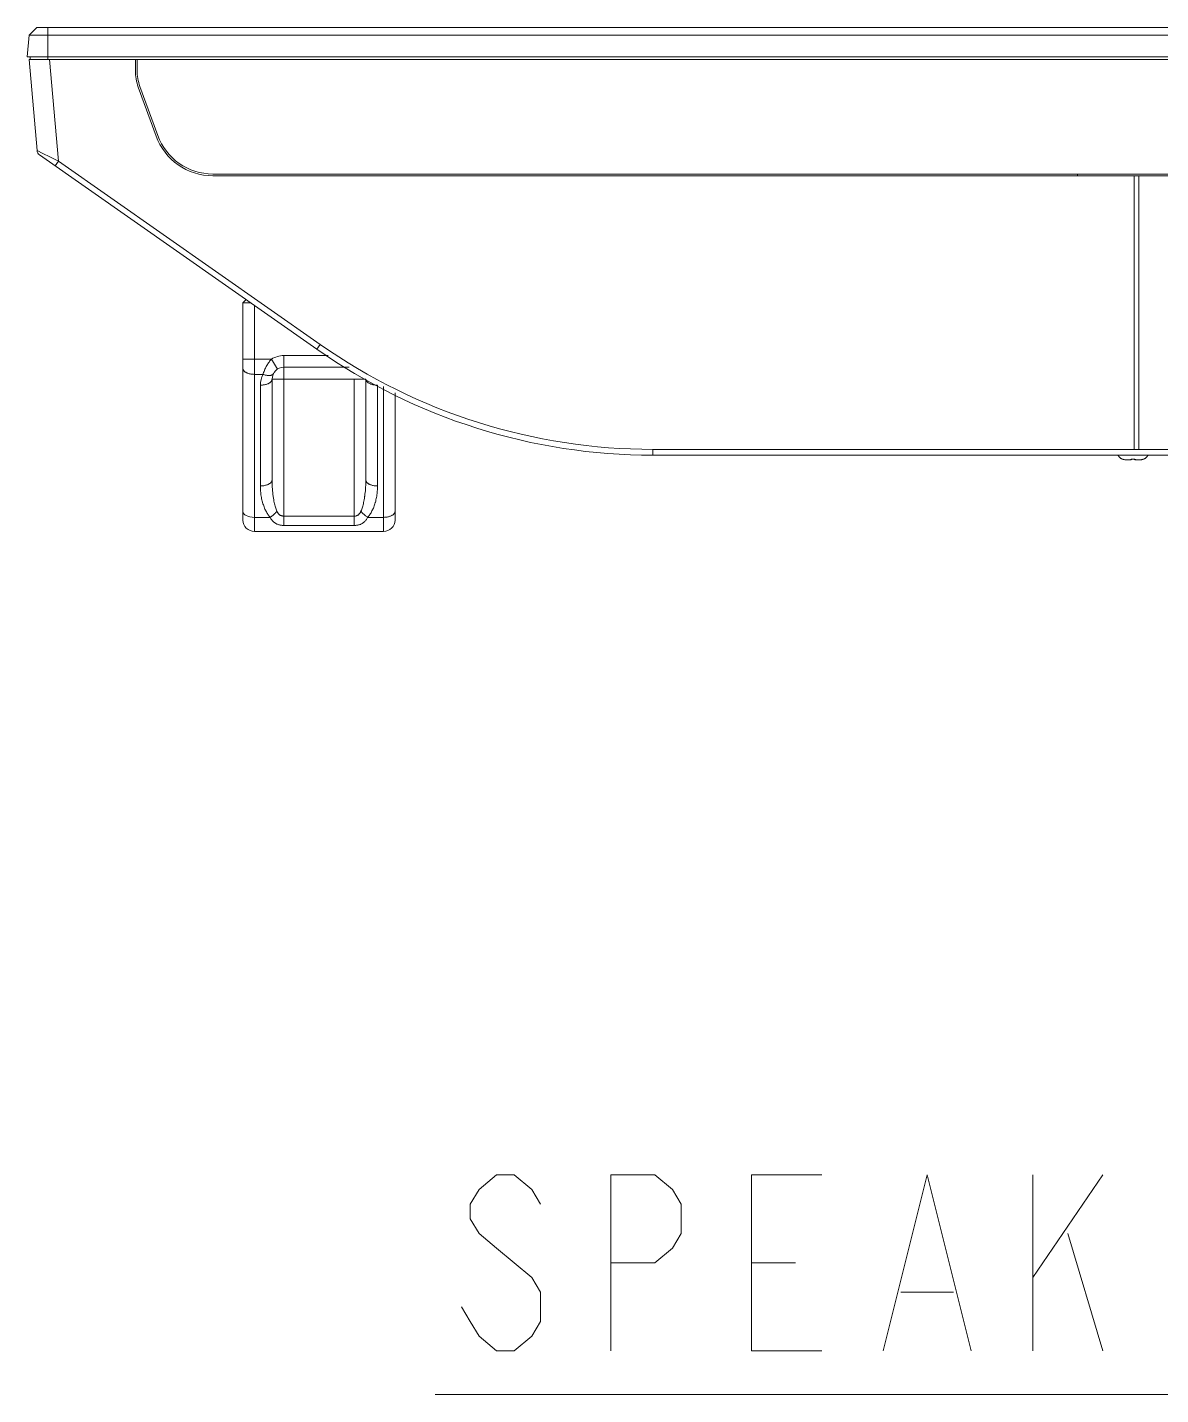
# Model space of a CAD drawing. Extents: x -382 to 1420, y -377 to 265.
# Drawn here: x -334.33 to -326.71, y -59.34 to -50.16 of the extents above; entities that cross this region are included whole.
import ezdxf

# ---------------------------------------------------------------- set-up
doc = ezdxf.new("R2010")
doc.units = 0
doc.header["$MEASUREMENT"] = 0
doc.layers.add('PDF_レイヤー 1', color=7, linetype='CONTINUOUS')

msp = doc.modelspace()

# ---------------------------------------------------------------- linework, layer by layer
at = {"layer": 'PDF_レイヤー 1', "lineweight": 0}
for points in [[(-276.95273, -50.35372), (-334.32874, -50.35372), (-334.31611, -50.20859)], [(-276.96546, -50.20859), (-334.31607, -50.20859), (-334.26426, -50.15679), (-277.01713, -50.15679)], [(-334.19095, -50.15679), (-334.19095, -50.37344)], [(-334.22428, -51.00406), (-334.26345, -50.9849), (-334.31691, -50.37342)], [(-276.97243, -50.37338), (-334.30901, -50.37338), (-334.30901, -50.35366)], [(-334.14158, -51.08736), (-334.11894, -51.05514), (-334.17866, -50.37339)], [(-334.22425, -51.00402), (-334.17787, -51.02652)], [(-327.27269, -51.1536), (-327.27269, -51.1418)], [(-326.89078, -51.1536), (-326.89078, -52.99122)], [(-326.85932, -51.1536), (-326.85932, -52.99122)], [(-332.82817, -52.00707), (-332.8808, -52.00707)], [(-332.88082, -52.38505), (-332.68833, -52.38505), (-332.64681, -52.45185)], [(-332.30663, -52.36132), (-332.60522, -52.36132)], [(-332.60522, -53.5023), (-332.1329, -53.5023), (-332.1329, -52.51877)], [(-332.05418, -52.51876), (-332.05404, -52.52098), (-332.05377, -52.52293), (-332.05335, -52.52487), (-332.05266, -52.52695), (-332.05182, -52.52876), (-332.05085, -52.5307), (-332.0496, -52.53279), (-332.04821, -52.53459), (-332.04654, -52.53654), (-332.0446, -52.53848), (-332.04252, -52.54015), (-332.04002, -52.54209), (-332.03738, -52.54404), (-332.03446, -52.5457), (-332.03113, -52.54751), (-332.02752, -52.54931), (-332.02377, -52.55098), (-332.0196, -52.55237), (-332.0153, -52.5539), (-332.01085, -52.55528), (-332.00613, -52.55653), (-332.00433, -52.55681), (-331.99974, -52.55765), (-331.99516, -52.55848), (-331.99058, -52.55903), (-331.98586, -52.55945), (-331.98072, -52.55959), (-331.97544, -52.55973), (-331.97544, -53.23703), (-331.97544, -53.24453), (-331.97572, -53.25342), (-331.97613, -53.26244), (-331.97683, -53.27119), (-331.97752, -53.27994), (-331.9785, -53.28855), (-331.97975, -53.29716), (-331.981, -53.3055), (-331.98252, -53.31397), (-331.98419, -53.32216), (-331.98599, -53.33049), (-331.98794, -53.33855), (-331.99016, -53.3466), (-331.99072, -53.34827), (-331.99294, -53.35605), (-331.99544, -53.36368), (-331.99808, -53.37105), (-332.00072, -53.37827), (-332.00349, -53.38507), (-332.00641, -53.39174), (-332.00946, -53.39826), (-332.01266, -53.40451), (-332.01585, -53.41062), (-332.01919, -53.41646), (-332.02252, -53.42215), (-332.02613, -53.42771), (-332.02974, -53.43298), (-332.03335, -53.43798), (-332.03724, -53.44284), (-332.04113, -53.4477)], [(-332.80207, -53.54231), (-331.93604, -53.54231), (-331.93604, -52.56809)], [(-326.95351, -53.06073), (-326.95351, -53.06073)], [(-326.91663, -53.06073), (-326.91663, -53.06086), (-326.91663, -53.061), (-326.91663, -53.06114), (-326.91663, -53.06128), (-326.91663, -53.06142), (-326.91663, -53.06156), (-326.91663, -53.06184), (-326.91663, -53.06211)], [(-326.90218, -53.0576), (-326.9001, -53.0576)], [(-326.89865, -53.05706), (-326.90018, -53.05706)], [(-326.90014, -53.0576), (-326.90014, -53.05746), (-326.90014, -53.05732), (-326.90014, -53.05718), (-326.90014, -53.05705)], [(-326.89967, -53.0576), (-326.90009, -53.0576)], [(-326.89865, -53.0576), (-326.89963, -53.0576)], [(-326.89715, -53.05706), (-326.89868, -53.05706)], [(-326.89818, -53.0576), (-326.8986, -53.0576)], [(-326.8982, -53.0576), (-326.89722, -53.0576), (-326.89528, -53.0576), (-326.89278, -53.05774), (-326.8907, -53.05788), (-326.88903, -53.05816), (-326.88764, -53.05843), (-326.88736, -53.05857)], [(-326.88685, -53.05786), (-326.88713, -53.05786), (-326.8881, -53.05773), (-326.88921, -53.05759), (-326.88991, -53.05745), (-326.89102, -53.05731), (-326.89199, -53.05717), (-326.89296, -53.05717), (-326.89407, -53.05703), (-326.89518, -53.05703), (-326.89615, -53.05703), (-326.89713, -53.05703)], [(-326.89567, -53.0576), (-326.89345, -53.05774), (-326.89136, -53.05788), (-326.88956, -53.05816), (-326.88803, -53.05843), (-326.88734, -53.05857)], [(-326.88598, -53.05896), (-326.88598, -53.05896)], [(-326.84881, -53.06139), (-326.84381, -53.0607)], [(-326.82948, -53.05732), (-326.83045, -53.05774), (-326.83198, -53.05802), (-326.8324, -53.05816), (-326.83379, -53.05857), (-326.83517, -53.05885), (-326.83656, -53.05927), (-326.83809, -53.05954), (-326.83948, -53.05996), (-326.84101, -53.06024), (-326.8424, -53.06038), (-326.84392, -53.06066)], [(-326.84385, -53.06073), (-326.84247, -53.06045)], [(-326.84385, -53.06073), (-326.84385, -53.06073)], [(-326.8427, -53.06045), (-326.84131, -53.06017)], [(-326.84155, -53.06031), (-326.84016, -53.06003)], [(-326.84053, -53.06004), (-326.83956, -53.05991)], [(-326.84013, -53.06004), (-326.83847, -53.05963)], [(-326.83905, -53.05977), (-326.83752, -53.05949)], [(-326.83802, -53.0595), (-326.83663, -53.05923)], [(-326.83701, -53.05936), (-326.83576, -53.05909)], [(-326.83606, -53.05909), (-326.83509, -53.05881)], [(-326.83517, -53.05896), (-326.8342, -53.05868)], [(-326.83437, -53.05868), (-326.83284, -53.05827)], [(-326.83355, -53.05854), (-326.82924, -53.0573)], [(-326.83226, -53.05814), (-326.82934, -53.05731)], [(-326.82952, -53.05734), (-326.82938, -53.05734), (-326.82924, -53.05734), (-326.82897, -53.05734), (-326.82883, -53.0572), (-326.82869, -53.0572), (-326.82855, -53.0572), (-326.82841, -53.05706), (-326.82827, -53.05706), (-326.82813, -53.05706), (-326.82799, -53.05706), (-326.82438, -53.05539)], [(-326.79775, -53.03074), (-326.79858, -53.03213), (-326.80052, -53.03505), (-326.80261, -53.03796), (-326.80483, -53.04046), (-326.80705, -53.0431), (-326.80941, -53.04532), (-326.81191, -53.04755), (-326.81455, -53.04963), (-326.81719, -53.05143), (-326.81858, -53.05227), (-326.82136, -53.05393), (-326.82427, -53.05546)], [(-332.65124, -53.40682), (-332.65388, -53.40029), (-332.65638, -53.39349), (-332.65888, -53.38654), (-332.6611, -53.37946), (-332.66332, -53.37196), (-332.66555, -53.36405), (-332.66749, -53.35599), (-332.66943, -53.34752), (-332.67124, -53.33863), (-332.67304, -53.32919), (-332.67457, -53.31933), (-332.67624, -53.30863), (-332.67679, -53.30502), (-332.67832, -53.29308), (-332.67971, -53.28114), (-332.68082, -53.26905), (-332.68179, -53.25697), (-332.68263, -53.24475), (-332.68318, -53.23239), (-332.68374, -53.22003), (-332.68388, -53.20753), (-332.68402, -53.19614)], [(-331.97543, -53.23703), (-331.9789, -53.23689), (-331.98418, -53.23675), (-331.98931, -53.23633), (-331.99431, -53.23578), (-331.99917, -53.23495), (-332.00417, -53.23411), (-332.00903, -53.23314), (-332.01376, -53.23175), (-332.01848, -53.23036), (-332.01931, -53.23009), (-332.02334, -53.22856), (-332.02709, -53.22717), (-332.03042, -53.22564), (-332.03348, -53.22397), (-332.03625, -53.22231), (-332.03889, -53.22078), (-332.04111, -53.21898), (-332.04334, -53.21703), (-332.04528, -53.21523), (-332.04709, -53.21328), (-332.04861, -53.21106), (-332.04931, -53.21023), (-332.0507, -53.208), (-332.05181, -53.20592), (-332.05264, -53.20384), (-332.05334, -53.20189), (-332.05375, -53.19981), (-332.05417, -53.198), (-332.05417, -53.1962), (-332.05417, -53.20759), (-332.05445, -53.22009), (-332.055, -53.23245), (-332.05556, -53.24481), (-332.05639, -53.25689), (-332.05736, -53.26897), (-332.05861, -53.28105), (-332.06, -53.293), (-332.06139, -53.30494), (-332.06195, -53.30869), (-332.06347, -53.31938), (-332.06528, -53.32924), (-332.06695, -53.33855), (-332.06875, -53.34757), (-332.0707, -53.35605), (-332.07264, -53.3641), (-332.07472, -53.37202), (-332.07708, -53.37938), (-332.07931, -53.3866), (-332.08181, -53.39354), (-332.08431, -53.40035), (-332.08694, -53.40688)], [(-332.65119, -53.40682), (-332.65438, -53.41071), (-332.65799, -53.41487), (-332.66077, -53.41793), (-332.66132, -53.41849), (-332.66535, -53.42265), (-332.66966, -53.42682), (-332.67396, -53.43057), (-332.67841, -53.43432), (-332.68299, -53.43793), (-332.68771, -53.4414), (-332.69229, -53.44473), (-332.69715, -53.44765), (-332.80214, -53.44765)], [(-332.60527, -53.43965), (-332.60833, -53.43951), (-332.61124, -53.43923), (-332.61222, -53.43909), (-332.61513, -53.43854), (-332.61819, -53.43784), (-332.6211, -53.43701), (-332.62388, -53.43604), (-332.62652, -53.43479), (-332.62916, -53.4334), (-332.63152, -53.43201), (-332.63388, -53.43048), (-332.63596, -53.42868), (-332.63805, -53.42673), (-332.64013, -53.42465), (-332.64208, -53.42229), (-332.64402, -53.41979), (-332.64582, -53.41715), (-332.64763, -53.4141), (-332.6493, -53.41104), (-332.65082, -53.40785), (-332.65124, -53.40688)], [(-332.1329, -53.43965), (-332.60522, -53.43965)], [(-332.08699, -53.40682), (-332.0874, -53.40779), (-332.08893, -53.41099), (-332.0906, -53.41418), (-332.0924, -53.4171), (-332.09421, -53.41987), (-332.09601, -53.42223), (-332.0981, -53.4246), (-332.10004, -53.42682), (-332.10212, -53.42862), (-332.10435, -53.43043), (-332.10671, -53.4321), (-332.10907, -53.43335), (-332.11157, -53.43473), (-332.11434, -53.43598), (-332.11712, -53.43709), (-332.12004, -53.43793), (-332.12295, -53.43862), (-332.12601, -53.43904), (-332.12684, -53.43918), (-332.1299, -53.43946), (-332.13295, -53.43959)], [(-332.13288, -53.50237), (-332.13094, -53.50237), (-332.12608, -53.50223), (-332.12136, -53.50181), (-332.11664, -53.50126), (-332.11205, -53.50056), (-332.10761, -53.49973), (-332.10316, -53.49862), (-332.099, -53.49737), (-332.09483, -53.49612), (-332.0908, -53.49459), (-332.08706, -53.49292), (-332.08331, -53.49112), (-332.07969, -53.48945), (-332.07636, -53.48737), (-332.07303, -53.48528), (-332.06983, -53.48279), (-332.06664, -53.48015), (-332.06358, -53.47751), (-332.06053, -53.47459), (-332.05747, -53.47154), (-332.0547, -53.4682), (-332.05192, -53.46487), (-332.04928, -53.46126), (-332.04678, -53.45751), (-332.04428, -53.45376), (-332.0422, -53.44973), (-332.04109, -53.44765), (-332.04567, -53.44473), (-332.05025, -53.44154), (-332.05442, -53.43862), (-332.05456, -53.43848), (-332.05928, -53.43459), (-332.06386, -53.43098), (-332.06817, -53.4271), (-332.07233, -53.42307), (-332.07622, -53.41918), (-332.08011, -53.41515), (-332.08358, -53.41099), (-332.08706, -53.40682)], [(-331.8573, -53.40682), (-331.85744, -53.4089), (-331.85771, -53.41085), (-331.85813, -53.41293), (-331.85883, -53.41487), (-331.85966, -53.41682), (-331.86063, -53.41876), (-331.86188, -53.42071), (-331.86327, -53.42251), (-331.86494, -53.42446), (-331.86688, -53.4264), (-331.8691, -53.42821), (-331.87146, -53.43015), (-331.8741, -53.43196), (-331.87716, -53.43376), (-331.88035, -53.43557), (-331.88396, -53.43723), (-331.88771, -53.4389), (-331.89188, -53.44043), (-331.89618, -53.44196), (-331.90077, -53.44334), (-331.90535, -53.44446), (-331.9059, -53.44459), (-331.91049, -53.44543), (-331.91521, -53.44626), (-331.91965, -53.44682), (-331.92451, -53.44737), (-331.92937, -53.44751), (-331.93493, -53.44765), (-331.93604, -53.44765), (-332.04103, -53.44765)], [(-330.87976, -58.06028), (-330.93878, -57.96182), (-331.05697, -57.86335), (-331.17501, -57.86335), (-331.29319, -57.96182), (-331.35222, -58.06028), (-331.35222, -58.15861), (-331.29319, -58.25707), (-331.17501, -58.35553), (-331.05697, -58.45386), (-330.93878, -58.55232), (-330.87976, -58.65078), (-330.87976, -58.84757), (-330.93878, -58.94604), (-331.05697, -59.04436), (-331.17501, -59.04436), (-331.29319, -58.94604), (-331.35222, -58.84757), (-331.41124, -58.74911)], [(-330.40738, -59.04435), (-330.40738, -57.86334), (-330.11213, -57.86334), (-329.99395, -57.9618), (-329.93493, -58.06027), (-329.93493, -58.25706), (-329.99395, -58.35552), (-330.11213, -58.45384), (-330.40738, -58.45384)], [(-328.99014, -59.04435), (-329.46259, -59.04435), (-329.46259, -57.86334), (-328.99014, -57.86334)], [(-328.57684, -59.04435), (-328.28159, -57.86334), (-327.98634, -59.04435)], [(-327.57296, -58.55231), (-327.10064, -57.86334)], [(-327.57296, -57.86335), (-327.57296, -59.04436)], [(-327.33678, -58.25706), (-327.10055, -59.04435)], [(-329.46258, -58.45384), (-329.16733, -58.45384)], [(-328.45871, -58.65077), (-328.10444, -58.65077)], [(-323.00644, -59.3396), (-331.58832, -59.3396)]]:
    msp.add_lwpolyline(points, dxfattribs=at)
for points in [[(-282.16833, -51.15924, 0.1985417), (-282.18218, -51.1536), (-333.08248, -51.15362, -0.3152469), (-333.46353, -50.88681), (-333.58312, -50.55841, -0.087485), (-333.60284, -50.44661), (-333.60285, -50.37338), (-334.31695, -50.37338)], [(-282.13693, -51.14181), (-333.08255, -51.14181, -0.3153042), (-333.4525, -50.88277), (-333.57194, -50.55432, -0.0882161), (-333.59103, -50.44661), (-333.59103, -50.37338), (-282.12513, -50.37419), (-280.79844, -50.37419, -0.3621944), (-280.78661, -50.38613), (-282.13693, -50.38613), (-282.13693, -51.16162)], [(-334.26345, -50.9849, 0.223918), (-334.24677, -51.01378), (-332.38318, -52.31867)], [(-279.72768, -52.76221), (-279.72763, -53.00395), (-279.82568, -53.01034), (-279.92789, -53.01576), (-280.03511, -53.02048), (-280.14857, -53.02423), (-280.26995, -53.02728), (-280.4016, -53.02937), (-280.54451, -53.03062), (-280.68755, -53.03117), (-280.83045, -53.03117), (-280.9735, -53.03089), (-281.11626, -53.03062), (-281.15626, -53.03062), (-281.15624, -52.99129), (-330.12523, -52.99129), (-330.12523, -53.03059, -0.1539266), (-332.3832, -52.3186), (-332.36061, -52.28646), (-334.11892, -51.05514), (-334.1778, -51.02653)], [(-332.85915, -51.98538), (-332.88086, -52.00707), (-332.88086, -53.46365), (-332.88086, -53.46559, 0.4071462), (-332.80213, -53.54231), (-332.80213, -52.02522)], [(-332.76284, -53.23697), (-332.7627, -53.24447), (-332.76243, -53.2535), (-332.76201, -53.26239), (-332.76145, -53.27114), (-332.76062, -53.27989), (-332.75965, -53.2885), (-332.75854, -53.29711), (-332.75715, -53.30558), (-332.75562, -53.31391), (-332.75409, -53.32224), (-332.75215, -53.33044), (-332.7502, -53.33863), (-332.74798, -53.34655), (-332.74757, -53.34821), (-332.7452, -53.35613), (-332.74271, -53.36377), (-332.74021, -53.37099), (-332.73743, -53.37807), (-332.73465, -53.38502), (-332.73173, -53.39182), (-332.72882, -53.39835), (-332.72562, -53.40446), (-332.72243, -53.41057), (-332.7191, -53.4164), (-332.71562, -53.4221), (-332.71201, -53.42765), (-332.70854, -53.43307), (-332.70479, -53.43807), (-332.70104, -53.44293), (-332.69721, -53.44758), (-332.6961, -53.44966), (-332.69388, -53.45355), (-332.69152, -53.45758), (-332.68902, -53.46119), (-332.68624, -53.4648), (-332.68346, -53.46827), (-332.68068, -53.47147), (-332.67777, -53.47466), (-332.67471, -53.47744), (-332.67166, -53.48022), (-332.66846, -53.48272), (-332.66513, -53.48522), (-332.6618, -53.48744), (-332.65846, -53.48938), (-332.65485, -53.49119), (-332.65124, -53.49299), (-332.64735, -53.49452), (-332.64333, -53.49605), (-332.6393, -53.49744), (-332.63499, -53.49869), (-332.63069, -53.49966), (-332.6261, -53.50049), (-332.62152, -53.50119), (-332.6168, -53.50174), (-332.61208, -53.50216), (-332.60722, -53.5023), (-332.60527, -53.5023), (-332.60527, -52.36129, 0.1389686), (-332.68829, -52.3851), (-332.6926, -52.38969), (-332.69663, -52.39455), (-332.70065, -52.39969), (-332.70468, -52.40496), (-332.70857, -52.41038), (-332.71232, -52.41594), (-332.71593, -52.42177), (-332.71954, -52.42774), (-332.72287, -52.43399), (-332.72621, -52.44024), (-332.7294, -52.44677), (-332.73246, -52.45343), (-332.73537, -52.4601), (-332.73579, -52.46121), (-332.73829, -52.46732), (-332.74079, -52.47399), (-332.74301, -52.48065), (-332.74509, -52.48718), (-332.74023, -52.48898), (-332.73537, -52.49037), (-332.73037, -52.49176), (-332.72648, -52.49273), (-332.72148, -52.49385), (-332.71732, -52.49468), (-332.71343, -52.4951), (-332.70996, -52.49551), (-332.70649, -52.49565), (-332.70315, -52.49551), (-332.69982, -52.49537), (-332.69871, -52.4951), (-332.69551, -52.49468), (-332.6926, -52.49412), (-332.68996, -52.49329), (-332.68732, -52.49246), (-332.6851, -52.49148), (-332.68315, -52.49037), (-332.68135, -52.4894), (-332.67968, -52.48815), (-332.67829, -52.48676), (-332.67704, -52.48551), (-332.67607, -52.48412), (-332.67524, -52.4826)], [(-332.76275, -52.55974), (-332.75927, -52.5596), (-332.75413, -52.55946), (-332.749, -52.55905), (-332.74386, -52.55849), (-332.739, -52.55766), (-332.734, -52.55683), (-332.72914, -52.55585), (-332.72442, -52.55446), (-332.71969, -52.55294), (-332.719, -52.5528), (-332.71483, -52.55127), (-332.71122, -52.54988), (-332.70775, -52.54835), (-332.70469, -52.54669), (-332.70192, -52.54502), (-332.69942, -52.54349), (-332.69706, -52.54169), (-332.69497, -52.53974), (-332.69289, -52.53794), (-332.69122, -52.53599), (-332.68956, -52.53377), (-332.68886, -52.5328), (-332.68747, -52.53072), (-332.6865, -52.52863), (-332.68553, -52.52655), (-332.68484, -52.52461), (-332.68442, -52.52252), (-332.68414, -52.52072), (-332.684, -52.51877), (-332.68406, -53.1962), (-332.6842, -53.19828), (-332.68447, -53.20023), (-332.68489, -53.20217), (-332.68545, -53.20425), (-332.68628, -53.20606), (-332.68739, -53.20814), (-332.6885, -53.21009), (-332.69003, -53.21189), (-332.6917, -53.21384), (-332.6935, -53.21578), (-332.69572, -53.21745), (-332.69808, -53.21939), (-332.70086, -53.22134), (-332.70378, -53.223), (-332.70711, -53.22481), (-332.71058, -53.22661), (-332.71447, -53.22828), (-332.7185, -53.22967), (-332.7228, -53.2312), (-332.72739, -53.23259), (-332.73197, -53.23383), (-332.73378, -53.23411), (-332.7385, -53.23495), (-332.74294, -53.23578), (-332.74766, -53.23633), (-332.75238, -53.23675), (-332.75738, -53.23689), (-332.7628, -53.23703), (-332.7628, -52.55973, -0.1196632), (-332.74505, -52.48718), (-332.80213, -52.48718), (-332.80324, -52.48718), (-332.8088, -52.48704), (-332.8138, -52.48676), (-332.81852, -52.48635), (-332.8231, -52.48579), (-332.82768, -52.48496), (-332.83227, -52.48412), (-332.83282, -52.48398), (-332.83741, -52.48273), (-332.84199, -52.48149), (-332.84629, -52.47996), (-332.85046, -52.47843), (-332.85421, -52.47676), (-332.85782, -52.47496), (-332.86101, -52.47315), (-332.86407, -52.47149), (-332.86671, -52.46954), (-332.86921, -52.46774), (-332.87129, -52.46593), (-332.87324, -52.46399), (-332.8749, -52.46204), (-332.87629, -52.46024), (-332.87754, -52.45829), (-332.87851, -52.45621), (-332.87948, -52.4544), (-332.88004, -52.45246), (-332.88046, -52.45038), (-332.88073, -52.44843), (-332.88087, -52.44635)], [(-332.16552, -52.44011), (-332.60527, -52.44011, 0.4136653), (-332.68397, -52.51877), (-332.05417, -52.51877), (-332.05417, -53.19607)], [(-331.93604, -53.54231, 0.4081764), (-331.85731, -53.46559), (-331.85731, -53.46365), (-331.85731, -52.61192)], [(-330.12523, -53.03062), (-279.59847, -53.03062, 0.2811674), (-279.52846, -52.98798), (-279.31431, -52.57316)], [(-326.99962, -53.03074), (-326.99878, -53.03213), (-326.99684, -53.03505), (-326.99476, -53.03796), (-326.99254, -53.04046), (-326.99031, -53.0431), (-326.98795, -53.04532), (-326.98545, -53.04755), (-326.98281, -53.04963), (-326.98018, -53.05143), (-326.97879, -53.05227), (-326.97601, -53.05393), (-326.96943, -53.0571), (-326.96816, -53.05732), (-326.96427, -53.05843, 0.0229583), (-326.95365, -53.06073), (-326.95351, -53.06073), (-326.94851, -53.06142, -0.0027515), (-326.95351, -53.06073)], [(-326.95351, -53.06073, -0.0072541), (-326.96775, -53.05746), (-326.96788, -53.05732), (-326.96816, -53.05732), (-326.9683, -53.05732), (-326.96844, -53.05718), (-326.96858, -53.05718), (-326.96886, -53.05718), (-326.969, -53.05705), (-326.96913, -53.05705), (-326.96927, -53.05705), (-326.96941, -53.05705)], [(-326.89722, -53.05705), (-326.89722, -53.05718), (-326.89722, -53.05732), (-326.89722, -53.05746), (-326.90014, -53.05706), (-326.90097, -53.05706), (-326.90222, -53.05706), (-326.90333, -53.05706), (-326.90361, -53.05706), (-326.90486, -53.0572), (-326.90597, -53.0572), (-326.90708, -53.05734), (-326.90833, -53.05761), (-326.90945, -53.05775), (-326.91056, -53.05803), (-326.91004, -53.05854), (-326.90879, -53.05827), (-326.90726, -53.05799), (-326.9056, -53.05785), (-326.90365, -53.05757), (-326.90143, -53.05757), (-326.90218, -53.05757), (-326.90468, -53.05771), (-326.90677, -53.05799), (-326.90843, -53.05827), (-326.90982, -53.05854), (-326.91153, -53.05896), (-326.91139, -53.05896), (-326.91083, -53.05882, -0.246156), (-326.9165, -53.06207), (-326.93614, -53.06207), (-326.9423, -53.06195), (-326.94321, -53.06193), (-326.94223, -53.06193)], [(-326.85517, -53.06193), (-326.86124, -53.06207), (-326.88082, -53.06207), (-326.88068, -53.06193), (-326.88068, -53.06179), (-326.88068, -53.06166), (-326.88068, -53.06152), (-326.88068, -53.06138), (-326.88068, -53.06124), (-326.88068, -53.0611), (-326.88068, -53.06096), (-326.88082, -53.06082), (-326.88086, -53.06202, -0.2519503), (-326.88732, -53.05854), (-326.88624, -53.05896), (-326.88596, -53.0591), (-326.88541, -53.05952), (-326.88499, -53.05979), (-326.88471, -53.05993), (-326.88416, -53.06021), (-326.8836, -53.06035), (-326.88304, -53.06049), (-326.88249, -53.06063), (-326.88193, -53.06077), (-326.88124, -53.06077), (-326.88075, -53.06073), (-326.88075, -53.06045), (-326.88103, -53.06003), (-326.88159, -53.05975), (-326.882, -53.05948), (-326.88242, -53.0592), (-326.88298, -53.05906), (-326.88353, -53.05878), (-326.88395, -53.05864), (-326.88464, -53.0585), (-326.8852, -53.05836), (-326.88575, -53.05809)]]:
    msp.add_lwpolyline(points, format="xyb", dxfattribs=at)
for points in [[(-326.91167, -53.05828), (-326.91208, -53.05828), (-326.91264, -53.05842), (-326.91319, -53.0587), (-326.91375, -53.05884), (-326.91431, -53.05898), (-326.91472, -53.05925), (-326.91528, -53.05953), (-326.91583, -53.05981), (-326.91625, -53.06009), (-326.91653, -53.06036), (-326.91667, -53.06078, 0.1932347)], [(-326.85512, -53.06193), (-326.84887, -53.06138, -0.0160173)]]:
    msp.add_lwpolyline(points, format="xyb", close=True, dxfattribs=at)
msp.add_arc((-330.12515, -49.09366), 3.8976, 235.001913, 269.998407, dxfattribs=at)
msp.add_ellipse((-332.78526, -53.39758), major_axis=(0.09552, 0.01097), ratio=0.5118117, start_param=3.1062962, end_param=4.4764814, dxfattribs=at)
for points in [[(-326.96937, -53.05706), (-326.96895, -53.0572), (-326.96854, -53.05734), (-326.96812, -53.05734)], [(-326.96937, -53.05706), (-326.96895, -53.0572), (-326.96854, -53.05734), (-326.96812, -53.05734)], [(-326.94796, -53.06153), (-326.94643, -53.06167), (-326.94476, -53.06181), (-326.94323, -53.06195)], [(-326.94218, -53.06193), (-326.9401, -53.06207), (-326.93815, -53.06207), (-326.93607, -53.06207)], [(-326.8857, -53.05814), (-326.88611, -53.05814), (-326.88653, -53.058), (-326.88681, -53.05786)], [(-326.86128, -53.06207), (-326.8592, -53.06207), (-326.85712, -53.06207), (-326.85503, -53.06193)], [(-326.84921, -53.06139), (-326.84741, -53.06125), (-326.8456, -53.06098), (-326.8438, -53.0607)], [(-326.82922, -53.05732), (-326.8288, -53.05732), (-326.82838, -53.05718), (-326.82797, -53.05705)], [(-326.82922, -53.05732), (-326.8288, -53.05732), (-326.82838, -53.05718), (-326.82797, -53.05705)]]:
    msp.add_open_spline(points, degree=3, dxfattribs=at)

doc.saveas('drawing.dxf')
